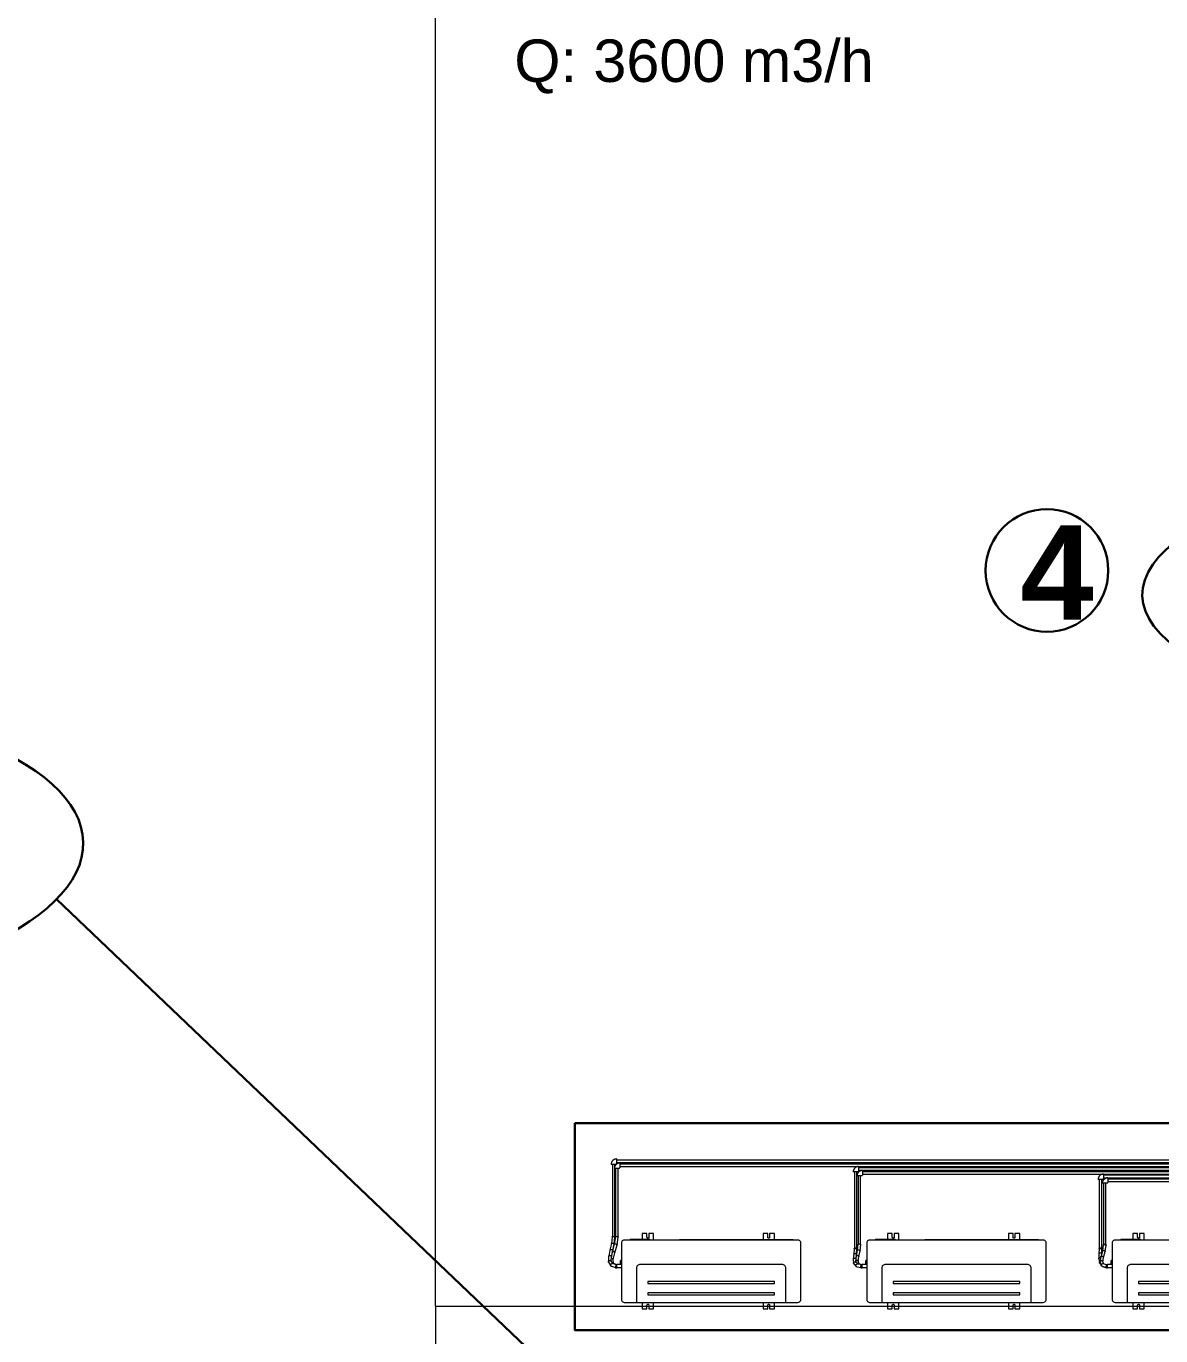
# Model space of a CAD drawing. Header units: millimetres. Extents: x 61345 to 69644, y 9491 to 29385.
# Drawn here: x 64251 to 64852, y 27156 to 27850 of the extents above; entities that cross this region are included whole.
import ezdxf

# ---------------------------------------------------------------- set-up
doc = ezdxf.new("R2010")
doc.units = ezdxf.units.MM
for name, color, linetype, lineweight in [('G-ANNO-TEXT', 231, 'Continuous', 9), ('M-EQPM', 7, 'Continuous', 18), ('P-PIPE', 30, 'Continuous', 18), ('P-PIPE-CNTR', 3, 'Continuous', 18), ('S-BEAM', 8, 'Continuous', 18)]:
    doc.layers.add(name, color=color, linetype=linetype, lineweight=lineweight)
doc.styles.add('Arial_1', font='arial.ttf', dxfattribs={"height": 1.838044})
doc.styles.add('Arial_I', font='ariali.ttf', dxfattribs={"height": 146.22545})

# ---------------------------------------------------------------- blocks, each defined once
blk = doc.blocks.new('Coude - Générique - Standard-V51-CVC TERASSE')
at = {"layer": 'P-PIPE'}
for p, q in [((-16296.7, 14045.1), (-16297.1, 14045.1)), ((-16272.1, 14045.1), (-16273.4, 14045.1)), ((-16268.5, 14016.5), (-16268.5, 14016.9))]:
    blk.add_line(p, q, dxfattribs=at)
for points in [[(-16297.1, 14045.1, 0), (-16297.1, 14043.9, 0), (-16297, 14042.8, 0), (-16296.9, 14041.7, 0), (-16296.7, 14040.5, 0), (-16296.5, 14039.4, 0), (-16296.3, 14038.3, 0), (-16296, 14037.2, 0), (-16295.6, 14036.1, 0), (-16295.3, 14035, 0), (-16294.8, 14033.9, 0), (-16294.4, 14032.9, 0), (-16293.9, 14031.9, 0), (-16293.3, 14030.9, 0), (-16292.7, 14029.9, 0), (-16292.1, 14028.9, 0), (-16291.4, 14028, 0), (-16290.7, 14027.1, 0), (-16290, 14026.2, 0), (-16289.2, 14025.4, 0), (-16288.4, 14024.6, 0), (-16287.6, 14023.8, 0), (-16286.7, 14023, 0), (-16285.8, 14022.3, 0), (-16284.9, 14021.6, 0), (-16283.9, 14021, 0), (-16283, 14020.4, 0), (-16282, 14019.8, 0), (-16280.9, 14019.3, 0), (-16279.9, 14018.9, 0), (-16278.8, 14018.4, 0), (-16277.8, 14018, 0), (-16276.7, 14017.7, 0), (-16275.6, 14017.4, 0), (-16274.5, 14017.1, 0), (-16273.3, 14016.9, 0), (-16272.2, 14016.7, 0), (-16271.1, 14016.6, 0), (-16269.9, 14016.5, 0), (-16268.8, 14016.5, 0), (-16268.5, 14016.5, 0)], [(-16297.1, 14045.1, 0), (-16296.7, 14045.1, 0), (-16295.4, 14045.1, 0), (-16293.4, 14045.1, 0), (-16290.7, 14045.1, 0), (-16287.7, 14045.1, 0), (-16284.4, 14045.1, 0), (-16281.1, 14045.1, 0), (-16278, 14045.1, 0), (-16275.4, 14045.1, 0), (-16273.4, 14045.1, 0), (-16272.1, 14045.1, 0)], [(-16268.5, 14041.9, 0), (-16268.6, 14041.9, 0), (-16268.7, 14041.9, 0), (-16268.9, 14041.9, 0), (-16269, 14041.9, 0), (-16269.1, 14042, 0), (-16269.2, 14042, 0), (-16269.4, 14042, 0), (-16269.5, 14042.1, 0), (-16269.6, 14042.1, 0), (-16269.7, 14042.1, 0), (-16269.8, 14042.2, 0), (-16269.9, 14042.3, 0), (-16270.1, 14042.3, 0), (-16270.2, 14042.4, 0), (-16270.3, 14042.4, 0), (-16270.4, 14042.5, 0), (-16270.5, 14042.6, 0), (-16270.6, 14042.7, 0), (-16270.7, 14042.8, 0), (-16270.8, 14042.9, 0), (-16270.9, 14043, 0), (-16270.9, 14043.1, 0), (-16271, 14043.2, 0), (-16271.1, 14043.3, 0), (-16271.2, 14043.4, 0), (-16271.2, 14043.5, 0), (-16271.3, 14043.6, 0), (-16271.3, 14043.7, 0), (-16271.4, 14043.8, 0), (-16271.5, 14043.9, 0), (-16271.5, 14044.1, 0), (-16271.5, 14044.2, 0), (-16271.6, 14044.3, 0), (-16271.6, 14044.4, 0), (-16271.6, 14044.5, 0), (-16271.6, 14044.7, 0), (-16271.7, 14044.8, 0), (-16271.7, 14044.9, 0), (-16271.7, 14045.1, 0), (-16271.7, 14045.1, 0)], [(-16268.5, 14041.5, 0), (-16268.5, 14040.2, 0), (-16268.5, 14038.2, 0), (-16268.5, 14035.5, 0), (-16268.5, 14032.5, 0), (-16268.5, 14029.2, 0), (-16268.5, 14025.9, 0), (-16268.5, 14022.8, 0), (-16268.5, 14020.2, 0), (-16268.5, 14018.2, 0), (-16268.5, 14016.9, 0), (-16268.5, 14016.5, 0)]]:
    blk.add_polyline3d(points, dxfattribs=at)
blk = doc.blocks.new('Coude - Générique - Standard-V67-CVC TERASSE')
at = {"layer": 'P-PIPE'}
for p, q in [((-28788.2, 18664.2), (-28788.2, 18664.6)), ((-28788.2, 18639.6), (-28788.2, 18640.9))]:
    blk.add_line(p, q, dxfattribs=at)
for points in [[(-28788.2, 18664.6, 0), (-28789.3, 18664.6, 0), (-28790.5, 18664.5, 0), (-28791.6, 18664.4, 0), (-28792.8, 18664.2, 0), (-28793.9, 18664, 0), (-28795, 18663.8, 0), (-28796.1, 18663.5, 0), (-28797.2, 18663.1, 0), (-28798.3, 18662.8, 0), (-28799.3, 18662.3, 0), (-28800.4, 18661.9, 0), (-28801.4, 18661.4, 0), (-28802.4, 18660.8, 0), (-28803.4, 18660.2, 0), (-28804.4, 18659.6, 0), (-28805.3, 18658.9, 0), (-28806.2, 18658.2, 0), (-28807.1, 18657.5, 0), (-28807.9, 18656.7, 0), (-28808.7, 18655.9, 0), (-28809.5, 18655.1, 0), (-28810.3, 18654.2, 0), (-28811, 18653.3, 0), (-28811.6, 18652.4, 0), (-28812.3, 18651.4, 0), (-28812.9, 18650.5, 0), (-28813.4, 18649.5, 0), (-28814, 18648.4, 0), (-28814.4, 18647.4, 0), (-28814.9, 18646.3, 0), (-28815.3, 18645.3, 0), (-28815.6, 18644.2, 0), (-28815.9, 18643.1, 0), (-28816.2, 18642, 0), (-28816.4, 18640.8, 0), (-28816.6, 18639.7, 0), (-28816.7, 18638.6, 0), (-28816.8, 18637.4, 0), (-28816.8, 18636.3, 0), (-28816.8, 18636, 0)], [(-28791.8, 18636, 0), (-28793.1, 18636, 0), (-28795.1, 18636, 0), (-28797.8, 18636, 0), (-28800.8, 18636, 0), (-28804.1, 18636, 0), (-28807.4, 18636, 0), (-28810.5, 18636, 0), (-28813.1, 18636, 0), (-28815.1, 18636, 0), (-28816.4, 18636, 0)], [(-28791.4, 18636, 0), (-28791.4, 18636.1, 0), (-28791.4, 18636.2, 0), (-28791.4, 18636.4, 0), (-28791.4, 18636.5, 0), (-28791.3, 18636.6, 0), (-28791.3, 18636.7, 0), (-28791.3, 18636.9, 0), (-28791.2, 18637, 0), (-28791.2, 18637.1, 0), (-28791.1, 18637.2, 0), (-28791.1, 18637.3, 0), (-28791, 18637.5, 0), (-28791, 18637.6, 0), (-28790.9, 18637.7, 0), (-28790.8, 18637.8, 0), (-28790.8, 18637.9, 0), (-28790.7, 18638, 0), (-28790.6, 18638.1, 0), (-28790.5, 18638.2, 0), (-28790.4, 18638.3, 0), (-28790.3, 18638.4, 0), (-28790.2, 18638.4, 0), (-28790.1, 18638.5, 0), (-28790, 18638.6, 0), (-28789.9, 18638.7, 0), (-28789.8, 18638.7, 0), (-28789.7, 18638.8, 0), (-28789.6, 18638.9, 0), (-28789.5, 18638.9, 0), (-28789.4, 18639, 0), (-28789.2, 18639, 0), (-28789.1, 18639, 0), (-28789, 18639.1, 0), (-28788.9, 18639.1, 0), (-28788.7, 18639.1, 0), (-28788.6, 18639.1, 0), (-28788.5, 18639.2, 0), (-28788.4, 18639.2, 0), (-28788.2, 18639.2, 0), (-28788.2, 18639.2, 0)], [(-28788.2, 18664.6, 0), (-28788.2, 18664.2, 0), (-28788.2, 18662.9, 0), (-28788.2, 18660.9, 0), (-28788.2, 18658.2, 0), (-28788.2, 18655.2, 0), (-28788.2, 18651.9, 0), (-28788.2, 18648.6, 0), (-28788.2, 18645.5, 0), (-28788.2, 18642.9, 0), (-28788.2, 18640.9, 0), (-28788.2, 18639.6, 0)]]:
    blk.add_polyline3d(points, dxfattribs=at)
blk = doc.blocks.new('Coude - Générique - Standard-V49-CVC TERASSE')
at = {"layer": 'P-PIPE'}
for p, q in [((-16292.1, 14018), (-16293.4, 14018)), ((-16288.5, 13989.4), (-16288.5, 13989.8))]:
    blk.add_line(p, q, dxfattribs=at)
for points in [[(-16317.1, 14018, 0), (-16317.1, 14016.8, 0), (-16317, 14015.7, 0), (-16316.9, 14014.6, 0), (-16316.7, 14013.4, 0), (-16316.5, 14012.3, 0), (-16316.3, 14011.2, 0), (-16316, 14010.1, 0), (-16315.6, 14009, 0), (-16315.3, 14007.9, 0), (-16314.8, 14006.8, 0), (-16314.4, 14005.8, 0), (-16313.9, 14004.8, 0), (-16313.3, 14003.8, 0), (-16312.7, 14002.8, 0), (-16312.1, 14001.8, 0), (-16311.4, 14000.9, 0), (-16310.7, 14000, 0), (-16310, 13999.1, 0), (-16309.2, 13998.3, 0), (-16308.4, 13997.5, 0), (-16307.6, 13996.7, 0), (-16306.7, 13995.9, 0), (-16305.8, 13995.2, 0), (-16304.9, 13994.5, 0), (-16303.9, 13993.9, 0), (-16303, 13993.3, 0), (-16302, 13992.7, 0), (-16300.9, 13992.2, 0), (-16299.9, 13991.8, 0), (-16298.8, 13991.3, 0), (-16297.8, 13990.9, 0), (-16296.7, 13990.6, 0), (-16295.6, 13990.3, 0), (-16294.5, 13990, 0), (-16293.3, 13989.8, 0), (-16292.2, 13989.6, 0), (-16291.1, 13989.5, 0), (-16289.9, 13989.4, 0), (-16288.8, 13989.4, 0), (-16288.5, 13989.4, 0)], [(-16317.1, 14018, 0), (-16316.7, 14018, 0), (-16315.4, 14018, 0), (-16313.4, 14018, 0), (-16310.7, 14018, 0), (-16307.7, 14018, 0), (-16304.4, 14018, 0), (-16301.1, 14018, 0), (-16298, 14018, 0), (-16295.4, 14018, 0), (-16293.4, 14018, 0), (-16292.1, 14018, 0)], [(-16288.5, 14014.8, 0), (-16288.6, 14014.8, 0), (-16288.7, 14014.8, 0), (-16288.9, 14014.8, 0), (-16289, 14014.8, 0), (-16289.1, 14014.9, 0), (-16289.2, 14014.9, 0), (-16289.4, 14014.9, 0), (-16289.5, 14014.9, 0), (-16289.6, 14015, 0), (-16289.7, 14015, 0), (-16289.8, 14015.1, 0), (-16289.9, 14015.1, 0), (-16290.1, 14015.2, 0), (-16290.2, 14015.3, 0), (-16290.3, 14015.3, 0), (-16290.4, 14015.4, 0), (-16290.5, 14015.5, 0), (-16290.6, 14015.6, 0), (-16290.7, 14015.7, 0), (-16290.8, 14015.8, 0), (-16290.9, 14015.9, 0), (-16290.9, 14015.9, 0), (-16291, 14016, 0), (-16291.1, 14016.2, 0), (-16291.2, 14016.3, 0), (-16291.2, 14016.4, 0), (-16291.3, 14016.5, 0), (-16291.3, 14016.6, 0), (-16291.4, 14016.7, 0), (-16291.5, 14016.8, 0), (-16291.5, 14016.9, 0), (-16291.5, 14017.1, 0), (-16291.6, 14017.2, 0), (-16291.6, 14017.3, 0), (-16291.6, 14017.4, 0), (-16291.6, 14017.6, 0), (-16291.7, 14017.7, 0), (-16291.7, 14017.8, 0), (-16291.7, 14018, 0), (-16291.7, 14018, 0)], [(-16288.5, 14014.4, 0), (-16288.5, 14013.1, 0), (-16288.5, 14011.1, 0), (-16288.5, 14008.4, 0), (-16288.5, 14005.4, 0), (-16288.5, 14002.1, 0), (-16288.5, 13998.8, 0), (-16288.5, 13995.7, 0), (-16288.5, 13993.1, 0), (-16288.5, 13991.1, 0), (-16288.5, 13989.8, 0), (-16288.5, 13989.4, 0)]]:
    blk.add_polyline3d(points, dxfattribs=at)
blk = doc.blocks.new('Coude - Générique - Standard-V68-CVC TERASSE')
at = {"layer": 'P-PIPE'}
for p, q in [((-26231.5, 18557.2), (-26231.1, 18557.2)), ((-26206.5, 18557.2), (-26207.3, 18557.2)), ((-26202.9, 18585.4), (-26202.9, 18585.8)), ((-26202.9, 18560.9), (-26202.9, 18562.1))]:
    blk.add_line(p, q, dxfattribs=at)
for points in [[(-26202.9, 18585.8, 0), (-26204, 18585.8, 0), (-26205.2, 18585.8, 0), (-26206.3, 18585.6, 0), (-26207.4, 18585.5, 0), (-26208.6, 18585.3, 0), (-26209.7, 18585, 0), (-26210.8, 18584.7, 0), (-26211.9, 18584.4, 0), (-26213, 18584, 0), (-26214, 18583.6, 0), (-26215.1, 18583.1, 0), (-26216.1, 18582.6, 0), (-26217.1, 18582.1, 0), (-26218.1, 18581.5, 0), (-26219, 18580.8, 0), (-26220, 18580.2, 0), (-26220.9, 18579.5, 0), (-26221.8, 18578.7, 0), (-26222.6, 18578, 0), (-26223.4, 18577.2, 0), (-26224.2, 18576.3, 0), (-26224.9, 18575.5, 0), (-26225.7, 18574.6, 0), (-26226.3, 18573.6, 0), (-26227, 18572.7, 0), (-26227.6, 18571.7, 0), (-26228.1, 18570.7, 0), (-26228.6, 18569.7, 0), (-26229.1, 18568.7, 0), (-26229.6, 18567.6, 0), (-26230, 18566.5, 0), (-26230.3, 18565.4, 0), (-26230.6, 18564.3, 0), (-26230.9, 18563.2, 0), (-26231.1, 18562.1, 0), (-26231.3, 18561, 0), (-26231.4, 18559.8, 0), (-26231.5, 18558.7, 0), (-26231.5, 18557.5, 0), (-26231.5, 18557.2, 0)], [(-26207.8, 18557.2, 0), (-26209.8, 18557.2, 0), (-26212.4, 18557.2, 0), (-26215.5, 18557.2, 0), (-26218.8, 18557.2, 0), (-26222.1, 18557.2, 0), (-26225.2, 18557.2, 0), (-26227.8, 18557.2, 0), (-26229.8, 18557.2, 0), (-26231.1, 18557.2, 0), (-26231.5, 18557.2, 0)], [(-26206.1, 18557.2, 0), (-26206.1, 18557.4, 0), (-26206.1, 18557.5, 0), (-26206.1, 18557.6, 0), (-26206, 18557.7, 0), (-26206, 18557.9, 0), (-26206, 18558, 0), (-26206, 18558.1, 0), (-26205.9, 18558.2, 0), (-26205.9, 18558.4, 0), (-26205.8, 18558.5, 0), (-26205.8, 18558.6, 0), (-26205.7, 18558.7, 0), (-26205.7, 18558.8, 0), (-26205.6, 18558.9, 0), (-26205.5, 18559, 0), (-26205.5, 18559.1, 0), (-26205.4, 18559.2, 0), (-26205.3, 18559.3, 0), (-26205.2, 18559.4, 0), (-26205.1, 18559.5, 0), (-26205, 18559.6, 0), (-26204.9, 18559.7, 0), (-26204.8, 18559.8, 0), (-26204.7, 18559.8, 0), (-26204.6, 18559.9, 0), (-26204.5, 18560, 0), (-26204.4, 18560, 0), (-26204.3, 18560.1, 0), (-26204.2, 18560.2, 0), (-26204, 18560.2, 0), (-26203.9, 18560.3, 0), (-26203.8, 18560.3, 0), (-26203.7, 18560.3, 0), (-26203.6, 18560.4, 0), (-26203.4, 18560.4, 0), (-26203.3, 18560.4, 0), (-26203.2, 18560.4, 0), (-26203.1, 18560.4, 0), (-26202.9, 18560.4, 0), (-26202.9, 18560.4, 0)], [(-26202.9, 18585.8, 0), (-26202.9, 18585.4, 0), (-26202.9, 18584.1, 0), (-26202.9, 18582.1, 0), (-26202.9, 18579.5, 0), (-26202.9, 18576.4, 0), (-26202.9, 18573.1, 0), (-26202.9, 18569.8, 0), (-26202.9, 18566.8, 0), (-26202.9, 18564.1, 0), (-26202.9, 18562.1, 0), (-26202.9, 18560.9, 0)]]:
    blk.add_polyline3d(points, dxfattribs=at)
blk = doc.blocks.new('HVAC_Air Conditioning_LG_VRF_Air_Source_HP_380_MV_S_12kW - Splite-Ext-V79-CVC TERASSE')
at = {"layer": 'M-EQPM'}
for p, q in [((-18935.1, 18256.1), (-19855.1, 18256.1)), ((-19834.2, 18258.1), (-19619.2, 18258.1)), ((-19834.2, 18258.1), (-19834.2, 18256.1)), ((-19825, 18260.8), (-19720, 18260.8)), ((-19825, 18260.8), (-19825, 18258.1)), ((-19735.1, 18291.1), (-19760.1, 18291.1)), ((-19760.1, 18291.1), (-19760.1, 18260.8)), ((-19735.1, 18271.1), (-19735.1, 18291.1)), ((-19700.1, 18291.1), (-19725.1, 18291.1)), ((-19725.1, 18291.1), (-19725.1, 18271.1)), ((-19720, 18258.1), (-19720, 18260.8)), ((-19700.1, 18258.1), (-19700.1, 18291.1)), ((-19619.2, 18256.1), (-19619.2, 18258.1)), ((-19562.8, 18260.1), (-18960.1, 18260.1)), ((-19562.8, 18260.1), (-19562.8, 18256.1)), ((-19095.1, 18291.1), (-19120.1, 18291.1)), ((-19120.1, 18291.1), (-19120.1, 18260.1)), ((-19095.1, 18271.1), (-19095.1, 18291.1)), ((-19060.1, 18291.1), (-19085.1, 18291.1)), ((-19085.1, 18291.1), (-19085.1, 18271.1)), ((-19060.1, 18260.1), (-19060.1, 18291.1)), ((-18960.1, 18256.1), (-18960.1, 18260.1)), ((-19870.1, 18241.1), (-19870.1, 17941.1)), ((-18920.1, 17941.1), (-18920.1, 18241.1)), ((-19870.1, 18126.2), (-19895.1, 18126.2)), ((-19872.1, 18148.1), (-19876.1, 18148.1)), ((-19876.1, 18148.1), (-19876.1, 18147.8)), ((-19876.1, 18147.8), (-19876.1, 18148.1)), ((-19872.1, 18148), (-19876.1, 18148)), ((-19876.1, 18148), (-19876.1, 18147.7)), ((-19876.1, 18132.1), (-19876.1, 18131.9)), ((-19876.1, 18132), (-19872.1, 18132)), ((-19876.1, 18131.9), (-19872.1, 18131.9)), ((-19872.1, 18148.1), (-19872.1, 18147.8)), ((-19872.1, 18147.8), (-19872.1, 18148.1)), ((-19872.1, 18147.7), (-19872.1, 18148)), ((-19872.1, 18131.9), (-19872.1, 18132.1)), ((-19015.1, 18126.1), (-19775.1, 18126.1)), ((-19895.1, 18110.3), (-19870.1, 18110.3)), ((-19790.1, 18111.1), (-19790.1, 17926.1)), ((-19000.1, 17926.1), (-19000.1, 18111.1)), ((-19060.1, 18036.1), (-19730.1, 18036.1)), ((-19730.1, 18036.1), (-19730.1, 18026.1)), ((-19730.1, 18026.1), (-19060.1, 18026.1)), ((-19060.1, 17976.1), (-19730.1, 17976.1)), ((-19730.1, 17976.1), (-19730.1, 17966.1)), ((-19060.1, 18026.1), (-19060.1, 18036.1)), ((-19060.1, 17966.1), (-19060.1, 17976.1)), ((-19855.1, 17926.1), (-19790.1, 17926.1)), ((-19790.1, 17926.1), (-19000.1, 17926.1)), ((-19760.1, 17926.1), (-19760.1, 17891.1)), ((-19735.1, 17891.1), (-19735.1, 17911.1)), ((-19730.1, 17966.1), (-19060.1, 17966.1)), ((-19725.1, 17911.1), (-19725.1, 17891.1)), ((-19700.1, 17891.1), (-19700.1, 17926.1)), ((-19120.1, 17926.1), (-19120.1, 17891.1)), ((-19095.1, 17891.1), (-19095.1, 17911.1)), ((-19085.1, 17911.1), (-19085.1, 17891.1)), ((-19060.1, 17891.1), (-19060.1, 17926.1)), ((-19000.1, 17926.1), (-18935.1, 17926.1)), ((-19760.1, 17891.1), (-19735.1, 17891.1)), ((-19725.1, 17891.1), (-19700.1, 17891.1)), ((-19120.1, 17891.1), (-19095.1, 17891.1)), ((-19085.1, 17891.1), (-19060.1, 17891.1))]:
    blk.add_line(p, q, dxfattribs=at)
for points in [[(-19855.1, 18256.1, 0), (-19858.9, 18255.5, 0), (-19862.6, 18254, 0), (-19865.7, 18251.7, 0), (-19868.1, 18248.6, 0), (-19869.6, 18244.9, 0), (-19870.1, 18241.1, 0)], [(-19725.1, 18271.1, 0), (-19725.2, 18269.8, 0), (-19725.7, 18268.6, 0), (-19726.5, 18267.5, 0), (-19727.6, 18266.7, 0), (-19728.8, 18266.2, 0), (-19730.1, 18266.1, 0), (-19731.4, 18266.2, 0), (-19732.6, 18266.7, 0), (-19733.6, 18267.5, 0), (-19734.4, 18268.6, 0), (-19734.9, 18269.8, 0), (-19735.1, 18271.1, 0)], [(-19085.1, 18271.1, 0), (-19085.2, 18269.8, 0), (-19085.7, 18268.6, 0), (-19086.5, 18267.5, 0), (-19087.6, 18266.7, 0), (-19088.8, 18266.2, 0), (-19090.1, 18266.1, 0), (-19091.4, 18266.2, 0), (-19092.6, 18266.7, 0), (-19093.6, 18267.5, 0), (-19094.4, 18268.6, 0), (-19094.9, 18269.8, 0), (-19095.1, 18271.1, 0)], [(-18920.1, 18241.1, 0), (-18920.6, 18244.9, 0), (-18922.1, 18248.6, 0), (-18924.5, 18251.7, 0), (-18927.6, 18254, 0), (-18931.2, 18255.5, 0), (-18935.1, 18256.1, 0)], [(-19895.1, 18110.3, 0), (-19895.1, 18110.6, 0), (-19895.1, 18111.4, 0), (-19895.1, 18112.7, 0), (-19895.1, 18114.3, 0), (-19895.1, 18116.2, 0), (-19895.1, 18118.3, 0), (-19895.1, 18120.3, 0), (-19895.1, 18122.3, 0), (-19895.1, 18123.9, 0), (-19895.1, 18125.2, 0), (-19895.1, 18126, 0), (-19895.1, 18126.2, 0)], [(-19876.1, 18131.9, 0), (-19876.1, 18132.1, 0), (-19876.1, 18132.9, 0), (-19876.1, 18134.2, 0), (-19876.1, 18135.9, 0), (-19876.1, 18137.8, 0), (-19876.1, 18139.9, 0), (-19876.1, 18142, 0), (-19876.1, 18144, 0), (-19876.1, 18145.6, 0), (-19876.1, 18146.9, 0), (-19876.1, 18147.7, 0), (-19876.1, 18148, 0)], [(-19872.1, 18148, 0), (-19872.1, 18147.7, 0), (-19872.1, 18146.9, 0), (-19872.1, 18145.6, 0), (-19872.1, 18144, 0), (-19872.1, 18142, 0), (-19872.1, 18139.9, 0), (-19872.1, 18137.8, 0), (-19872.1, 18135.9, 0), (-19872.1, 18134.2, 0), (-19872.1, 18132.9, 0), (-19872.1, 18132.1, 0), (-19872.1, 18131.9, 0)], [(-19775.1, 18126.1, 0), (-19778.9, 18125.5, 0), (-19782.6, 18124, 0), (-19785.7, 18121.7, 0), (-19788.1, 18118.6, 0), (-19789.6, 18114.9, 0), (-19790.1, 18111.1, 0)], [(-19000.1, 18111.1, 0), (-19000.6, 18114.9, 0), (-19002.1, 18118.6, 0), (-19004.5, 18121.7, 0), (-19007.6, 18124, 0), (-19011.2, 18125.5, 0), (-19015.1, 18126.1, 0)], [(-19870.1, 17941.1, 0), (-19869.6, 17937.2, 0), (-19868.1, 17933.6, 0), (-19865.7, 17930.5, 0), (-19862.6, 17928.1, 0), (-19858.9, 17926.6, 0), (-19855.1, 17926.1, 0)], [(-19735.1, 17911.1, 0), (-19734.9, 17912.4, 0), (-19734.4, 17913.6, 0), (-19733.6, 17914.6, 0), (-19732.6, 17915.4, 0), (-19731.4, 17915.9, 0), (-19730.1, 17916.1, 0), (-19728.8, 17915.9, 0), (-19727.6, 17915.4, 0), (-19726.5, 17914.6, 0), (-19725.7, 17913.6, 0), (-19725.2, 17912.4, 0), (-19725.1, 17911.1, 0)], [(-19095.1, 17911.1, 0), (-19094.9, 17912.4, 0), (-19094.4, 17913.6, 0), (-19093.6, 17914.6, 0), (-19092.6, 17915.4, 0), (-19091.4, 17915.9, 0), (-19090.1, 17916.1, 0), (-19088.8, 17915.9, 0), (-19087.6, 17915.4, 0), (-19086.5, 17914.6, 0), (-19085.7, 17913.6, 0), (-19085.2, 17912.4, 0), (-19085.1, 17911.1, 0)], [(-18935.1, 17926.1, 0), (-18931.2, 17926.6, 0), (-18927.6, 17928.1, 0), (-18924.5, 17930.5, 0), (-18922.1, 17933.6, 0), (-18920.6, 17937.2, 0), (-18920.1, 17941.1, 0)]]:
    blk.add_polyline3d(points, dxfattribs=at)
blk = doc.blocks.new('terrace')
at = {"layer": 'S-BEAM'}
for q in [(-29765.2, 26572), (-18015.2, 17905.8), (-29765.2, 17605.8)]:
    blk.add_line((-29765.2, 17905.8), q, dxfattribs=at)

msp = doc.modelspace()

# ---------------------------------------------------------------- linework, layer by layer
at = {"color": 94, "lineweight": 30}
msp.add_lwpolyline([(64549.86, 27117.45), (64266.73, 27387.49)], dxfattribs=at)
at = {"color": 5, "lineweight": 30}
msp.add_lwpolyline([(64541.37, 27268.88), (65708.74, 27268.88), (65708.74, 27159.18), (64541.37, 27159.18)], close=True, dxfattribs=at)
at = {"color": 18, "lineweight": 30, "true_color": 0x000000}
msp.add_circle((64791.54, 27561.76), 32.5, dxfattribs=at)
for centre, major_axis, ratio in [((65129.47, 27554.48), (287.41, 6.11), 0.282114), ((64079.76, 27413.55), (201.12, 4.28), 0.396654)]:
    msp.add_ellipse(centre, major_axis=major_axis, ratio=ratio, dxfattribs=at)
at = {"layer": 'P-PIPE'}
for p, q in [((64561.24, 27247.03), (64561.24, 27208.62)), ((64562.51, 27208.62), (64562.51, 27247.03)), ((65833.28, 27249.26), (64563.46, 27249.26)), ((64563.46, 27247.99), (65833.28, 27247.99)), ((65831.28, 27247.13), (64565.21, 27247.13)), ((64565.21, 27245.86), (65831.28, 27245.86)), ((65829.03, 27245.26), (64691.71, 27245.26)), ((64562.99, 27244.91), (64562.99, 27208.62)), ((64564.26, 27208.62), (64564.26, 27244.91)), ((64689.49, 27243.03), (64689.49, 27202.62)), ((64690.76, 27202.62), (64690.76, 27243.03)), ((64691.49, 27240.91), (64691.49, 27204.62)), ((64691.71, 27243.99), (65829.03, 27243.99)), ((64692.76, 27204.62), (64692.76, 27240.91)), ((65827.16, 27243.13), (64693.71, 27243.13)), ((64693.71, 27241.86), (65827.16, 27241.86)), ((64819.26, 27239.03), (64819.26, 27202.62)), ((64820.53, 27202.62), (64820.53, 27239.03)), ((65825.41, 27241.26), (64821.49, 27241.26)), ((64821.49, 27239.99), (65825.41, 27239.99)), ((65823.28, 27239.26), (64823.74, 27239.26)), ((64821.52, 27237.03), (64821.52, 27204.62)), ((64822.79, 27204.62), (64822.79, 27237.03)), ((64823.74, 27237.99), (65823.28, 27237.99))]:
    msp.add_line(p, q, dxfattribs=at)
at = {"layer": 'P-PIPE', "color": 30}
for p, q in [((64560.76, 27205.11), (64559.99, 27201.58)), ((64561.13, 27208.7), (64560.76, 27205.09)), ((64562.28, 27204.77), (64561.11, 27200.74)), ((64561.45, 27201.26), (64562.24, 27204.86)), ((64562.24, 27204.87), (64562.62, 27208.55)), ((64562.88, 27208.74), (64562.28, 27204.75)), ((64562.53, 27200.24), (64563.75, 27204.43)), ((64563.75, 27204.44), (64564.36, 27208.51)), ((64691.37, 27204.71), (64691.03, 27201.51)), ((64692.51, 27201.3), (64692.87, 27204.54)), ((64821.4, 27204.38), (64820.96, 27201.15)), ((64821.4, 27204.62), (64821.4, 27204.38)), ((64822.44, 27200.89), (64822.9, 27204.28)), ((64822.9, 27204.28), (64822.9, 27204.62)), ((64559.29, 27198.24), (64559.2, 27195.51)), ((64559.99, 27201.58), (64559.3, 27198.32)), ((64560.7, 27195.61), (64560.79, 27198.14)), ((64560.78, 27198.06), (64561.46, 27201.26)), ((64560.78, 27198.09), (64560.78, 27198.06)), ((64560.79, 27197.24), (64560.99, 27197.23)), ((64561.08, 27200.63), (64561.02, 27200.39)), ((64561.64, 27196.62), (64562.53, 27200.25)), ((64561.9, 27194.41), (64561.64, 27196.74)), ((64689.16, 27199.41), (64688.87, 27196.76)), ((64688.87, 27196.65), (64689.04, 27194.65)), ((64689.37, 27202.33), (64689.16, 27199.4)), ((64689.37, 27202.62), (64689.37, 27202.33)), ((64690.38, 27198.39), (64690.08, 27195.84)), ((64690.36, 27196.63), (64690.65, 27199.26)), ((64690.52, 27194.86), (64690.36, 27196.74)), ((64691.03, 27201.53), (64690.39, 27198.42)), ((64690.69, 27199.74), (64690.87, 27202.28)), ((64690.87, 27202.28), (64690.87, 27202.62)), ((64691.56, 27195.59), (64691.87, 27198.18)), ((64691.86, 27198.15), (64692.51, 27201.28)), ((64819.06, 27199.76), (64819.03, 27197.12)), ((64819.06, 27196.97), (64819.03, 27197.12)), ((64819.04, 27197.03), (64819.44, 27194.82)), ((64819.15, 27202.37), (64819.06, 27199.76)), ((64819.06, 27199.76), (64819.06, 27199.76)), ((64819.15, 27202.62), (64819.15, 27202.37)), ((64820.11, 27198.02), (64819.62, 27195.47)), ((64820.97, 27201.18), (64820.12, 27198.05)), ((64820.56, 27199.72), (64820.65, 27202.34)), ((64820.56, 27199.73), (64820.56, 27199.72)), ((64820.65, 27202.34), (64820.65, 27202.62)), ((64820.65, 27202.34), (64820.65, 27202.34)), ((64821.11, 27195.28), (64821.58, 27197.72)), ((64821.57, 27197.68), (64822.43, 27200.85)), ((64822.44, 27200.89), (64822.43, 27200.85)), ((64559.27, 27195.25), (64560.4, 27193.27)), ((64560.61, 27193.11), (64563.2, 27192.39)), ((64561.54, 27194.31), (64560.64, 27195.87)), ((64563.41, 27193.89), (64561.33, 27194.47)), ((64563.12, 27193.97), (64561.74, 27194.64)), ((64562.59, 27192.56), (64563.1, 27192.31)), ((64563.09, 27192.32), (64563.06, 27192.37)), ((64563.11, 27192.31), (64563.59, 27192.31)), ((64563.21, 27192.39), (64563.59, 27192.39)), ((64563.29, 27192.47), (64563.24, 27192.4)), ((64563.46, 27193.81), (64563.35, 27193.86)), ((64563.59, 27193.89), (64563.4, 27193.89)), ((64563.42, 27193.81), (64563.46, 27193.8)), ((64563.59, 27193.81), (64563.44, 27193.81)), ((64689.21, 27194.26), (64690.44, 27192.97)), ((64691.41, 27194.13), (64690.35, 27195.24)), ((64690.71, 27192.83), (64693.14, 27192.39)), ((64690.94, 27194.27), (64691.11, 27194.28)), ((64693.29, 27193.89), (64691.14, 27194.27)), ((64691.31, 27194.33), (64691.49, 27194.4)), ((64692.08, 27194.16), (64691.54, 27195.8)), ((64693.11, 27193.92), (64691.85, 27194.4)), ((64692.7, 27192.47), (64693.12, 27192.31)), ((64693.13, 27192.31), (64693.59, 27192.31)), ((64693.15, 27192.39), (64693.59, 27192.39)), ((64693.59, 27193.89), (64693.28, 27193.89)), ((64693.59, 27193.81), (64693.49, 27193.81)), ((64693.59, 27192.31), (64693.59, 27192.33)), ((64819.55, 27194.59), (64820.23, 27193.74)), ((64819.66, 27195.14), (64820.38, 27193.34)), ((64820.71, 27193.04), (64823.1, 27192.39)), ((64821.01, 27192.89), (64823.16, 27192.31)), ((64821.68, 27194.13), (64821.08, 27195.61)), ((64821.1, 27194.44), (64821.28, 27194.44)), ((64823.32, 27193.89), (64821.34, 27194.42)), ((64821.7, 27194.31), (64821.51, 27194.55)), ((64823.12, 27192.39), (64823.59, 27192.39)), ((64823.18, 27192.31), (64823.59, 27192.31)), ((64823.23, 27193.86), (64823.29, 27193.89)), ((64823.59, 27193.89), (64823.3, 27193.89)), ((64823.3, 27193.89), (64823.35, 27193.87)), ((64823.59, 27193.81), (64823.46, 27193.81)), ((64823.59, 27192.31), (64823.59, 27192.33))]:
    msp.add_line(p, q, dxfattribs=at)
for points in [[(64560.76, 27205.09, 0), (64560.79, 27205.18, 0), (64560.88, 27205.25, 0), (64561, 27205.3, 0), (64561.16, 27205.34, 0), (64561.34, 27205.34, 0), (64561.54, 27205.33, 0)], [(64561.13, 27208.7, 0), (64561.16, 27208.75, 0), (64561.24, 27208.8, 0), (64561.36, 27208.83, 0), (64561.52, 27208.85, 0), (64561.7, 27208.85, 0), (64561.89, 27208.84, 0)], [(64561.54, 27205.33, 0), (64561.73, 27205.29, 0), (64561.9, 27205.23, 0), (64562.05, 27205.15, 0), (64562.16, 27205.06, 0), (64562.23, 27204.97, 0), (64562.24, 27204.87, 0)], [(64561.89, 27208.84, 0), (64562.09, 27208.81, 0), (64562.26, 27208.77, 0), (64562.42, 27208.72, 0), (64562.53, 27208.67, 0), (64562.6, 27208.61, 0), (64562.62, 27208.55, 0)], [(64562.28, 27204.75, 0), (64562.32, 27204.82, 0), (64562.4, 27204.88, 0), (64562.53, 27204.91, 0), (64562.69, 27204.93, 0), (64562.87, 27204.92, 0), (64563.06, 27204.89, 0)], [(64562.88, 27208.74, 0), (64562.91, 27208.78, 0), (64562.99, 27208.82, 0), (64563.12, 27208.84, 0), (64563.27, 27208.85, 0), (64563.46, 27208.84, 0), (64563.65, 27208.82, 0)], [(64563.06, 27204.89, 0), (64563.25, 27204.84, 0), (64563.42, 27204.78, 0), (64563.57, 27204.7, 0), (64563.67, 27204.61, 0), (64563.74, 27204.53, 0), (64563.75, 27204.44, 0)], [(64563.65, 27208.82, 0), (64563.84, 27208.78, 0), (64564.02, 27208.74, 0), (64564.17, 27208.68, 0), (64564.28, 27208.62, 0), (64564.34, 27208.57, 0), (64564.36, 27208.51, 0)], [(64691.37, 27204.71, 0), (64691.41, 27204.76, 0), (64691.49, 27204.81, 0), (64691.61, 27204.85, 0), (64691.77, 27204.87, 0), (64691.95, 27204.88, 0), (64692.15, 27204.86, 0)], [(64692.15, 27204.86, 0), (64692.34, 27204.84, 0), (64692.52, 27204.79, 0), (64692.67, 27204.74, 0), (64692.78, 27204.67, 0), (64692.85, 27204.61, 0), (64692.87, 27204.54, 0)], [(64821.5, 27204.62, 0), (64821.43, 27204.62, 0), (64821.4, 27204.62, 0)], [(64821.4, 27204.62, 0), (64821.43, 27204.62, 0), (64821.5, 27204.62, 0), (64821.62, 27204.62, 0), (64821.78, 27204.62, 0), (64821.96, 27204.62, 0), (64822.15, 27204.62, 0)], [(64821.4, 27204.38, 0), (64821.43, 27204.42, 0), (64821.5, 27204.46, 0), (64821.62, 27204.48, 0), (64821.78, 27204.5, 0), (64821.96, 27204.5, 0), (64822.15, 27204.5, 0)], [(64822.15, 27204.62, 0), (64822.35, 27204.62, 0), (64822.53, 27204.62, 0), (64822.68, 27204.62, 0), (64822.8, 27204.62, 0), (64822.88, 27204.62, 0), (64822.9, 27204.62, 0)], [(64822.15, 27204.5, 0), (64822.35, 27204.48, 0), (64822.53, 27204.45, 0), (64822.68, 27204.41, 0), (64822.8, 27204.37, 0), (64822.88, 27204.33, 0), (64822.9, 27204.28, 0)], [(64822.9, 27204.62, 0), (64822.88, 27204.62, 0), (64822.8, 27204.62, 0)], [(64559.29, 27198.29, 0), (64559.34, 27198.44, 0), (64559.44, 27198.57, 0), (64559.57, 27198.67, 0), (64559.74, 27198.74, 0), (64559.93, 27198.77, 0), (64560.12, 27198.76, 0)], [(64559.98, 27201.55, 0), (64560.03, 27201.68, 0), (64560.12, 27201.78, 0), (64560.25, 27201.87, 0), (64560.41, 27201.92, 0), (64560.6, 27201.94, 0), (64560.79, 27201.92, 0)], [(64560.12, 27198.76, 0), (64560.31, 27198.72, 0), (64560.48, 27198.64, 0), (64560.62, 27198.52, 0), (64560.73, 27198.39, 0), (64560.78, 27198.24, 0), (64560.78, 27198.09, 0)], [(64560.79, 27201.92, 0), (64560.98, 27201.87, 0), (64561.15, 27201.79, 0), (64561.29, 27201.68, 0), (64561.4, 27201.55, 0), (64561.45, 27201.42, 0), (64561.46, 27201.29, 0)], [(64560.99, 27197.23, 0), (64561.18, 27197.19, 0), (64561.35, 27197.12, 0), (64561.49, 27197.02, 0), (64561.59, 27196.9, 0), (64561.64, 27196.77, 0)], [(64561.35, 27200.86, 0), (64561.51, 27200.89, 0), (64561.69, 27200.89, 0), (64561.89, 27200.86, 0)], [(64561.89, 27200.86, 0), (64562.07, 27200.8, 0), (64562.24, 27200.72, 0), (64562.38, 27200.61, 0), (64562.48, 27200.5, 0), (64562.53, 27200.38, 0), (64562.53, 27200.26, 0)], [(64688.87, 27196.73, 0), (64688.9, 27196.9, 0), (64688.99, 27197.06, 0), (64689.11, 27197.19, 0), (64689.27, 27197.28, 0), (64689.46, 27197.34, 0), (64689.66, 27197.35, 0)], [(64689.16, 27199.39, 0), (64689.19, 27199.52, 0), (64689.27, 27199.63, 0), (64689.39, 27199.73, 0), (64689.55, 27199.8, 0), (64689.73, 27199.84, 0), (64689.93, 27199.84, 0)], [(64689.47, 27202.62, 0), (64689.4, 27202.62, 0), (64689.37, 27202.62, 0)], [(64689.37, 27202.62, 0), (64689.4, 27202.62, 0), (64689.47, 27202.62, 0), (64689.59, 27202.62, 0), (64689.75, 27202.62, 0), (64689.93, 27202.62, 0), (64690.12, 27202.62, 0)], [(64689.37, 27202.33, 0), (64689.4, 27202.38, 0), (64689.47, 27202.42, 0), (64689.59, 27202.45, 0), (64689.75, 27202.48, 0), (64689.93, 27202.49, 0), (64690.12, 27202.49, 0)], [(64689.66, 27197.35, 0), (64689.85, 27197.32, 0), (64690.02, 27197.24, 0), (64690.17, 27197.13, 0), (64690.28, 27196.99, 0)], [(64689.93, 27199.84, 0), (64690.12, 27199.81, 0), (64690.3, 27199.75, 0), (64690.45, 27199.66, 0), (64690.57, 27199.54, 0), (64690.62, 27199.45, 0)], [(64690.12, 27202.62, 0), (64690.31, 27202.62, 0), (64690.5, 27202.62, 0), (64690.65, 27202.62, 0), (64690.77, 27202.62, 0), (64690.84, 27202.62, 0), (64690.87, 27202.62, 0)], [(64690.12, 27202.49, 0), (64690.31, 27202.48, 0), (64690.5, 27202.45, 0), (64690.65, 27202.42, 0), (64690.77, 27202.38, 0), (64690.84, 27202.33, 0), (64690.87, 27202.28, 0)], [(64690.38, 27198.4, 0), (64690.43, 27198.53, 0), (64690.52, 27198.64, 0), (64690.65, 27198.74, 0), (64690.82, 27198.8, 0), (64691, 27198.82, 0), (64691.2, 27198.81, 0)], [(64690.87, 27202.62, 0), (64690.84, 27202.62, 0), (64690.77, 27202.62, 0)], [(64691.03, 27201.51, 0), (64691.06, 27201.61, 0), (64691.15, 27201.69, 0), (64691.27, 27201.74, 0), (64691.43, 27201.78, 0), (64691.62, 27201.79, 0), (64691.81, 27201.78, 0)], [(64691.2, 27198.81, 0), (64691.39, 27198.76, 0), (64691.56, 27198.68, 0), (64691.7, 27198.58, 0), (64691.8, 27198.45, 0), (64691.86, 27198.31, 0), (64691.87, 27198.18, 0)], [(64691.81, 27201.78, 0), (64692, 27201.74, 0), (64692.18, 27201.67, 0), (64692.32, 27201.59, 0), (64692.43, 27201.5, 0), (64692.5, 27201.4, 0), (64692.51, 27201.3, 0)], [(64819.03, 27197.12, 0), (64819.06, 27197.27, 0), (64819.14, 27197.41, 0), (64819.26, 27197.54, 0), (64819.42, 27197.63, 0), (64819.6, 27197.69, 0), (64819.79, 27197.72, 0)], [(64819.06, 27199.76, 0), (64819.09, 27199.87, 0), (64819.17, 27199.97, 0), (64819.29, 27200.06, 0), (64819.44, 27200.12, 0), (64819.63, 27200.16, 0), (64819.82, 27200.17, 0)], [(64819.25, 27202.62, 0), (64819.17, 27202.62, 0), (64819.15, 27202.62, 0)], [(64819.15, 27202.62, 0), (64819.17, 27202.62, 0), (64819.25, 27202.62, 0), (64819.37, 27202.62, 0), (64819.52, 27202.62, 0), (64819.7, 27202.62, 0), (64819.9, 27202.62, 0)], [(64819.15, 27202.37, 0), (64819.17, 27202.41, 0), (64819.25, 27202.44, 0), (64819.37, 27202.47, 0), (64819.52, 27202.49, 0), (64819.7, 27202.51, 0), (64819.9, 27202.51, 0)], [(64819.79, 27197.72, 0), (64819.99, 27197.7, 0), (64820.08, 27197.68, 0)], [(64819.82, 27200.17, 0), (64820.01, 27200.15, 0), (64820.19, 27200.11, 0), (64820.35, 27200.03, 0), (64820.46, 27199.94, 0), (64820.54, 27199.84, 0), (64820.56, 27199.73, 0)], [(64819.9, 27202.62, 0), (64820.09, 27202.62, 0), (64820.27, 27202.62, 0), (64820.43, 27202.62, 0), (64820.55, 27202.62, 0), (64820.62, 27202.62, 0), (64820.65, 27202.62, 0)], [(64819.9, 27202.51, 0), (64820.09, 27202.5, 0), (64820.27, 27202.48, 0), (64820.43, 27202.46, 0), (64820.55, 27202.42, 0), (64820.62, 27202.38, 0), (64820.65, 27202.34, 0)], [(64820.11, 27197.99, 0), (64820.15, 27198.14, 0), (64820.25, 27198.28, 0), (64820.38, 27198.38, 0), (64820.55, 27198.45, 0), (64820.73, 27198.49, 0), (64820.93, 27198.48, 0)], [(64820.65, 27202.62, 0), (64820.62, 27202.62, 0), (64820.55, 27202.62, 0)], [(64820.93, 27198.48, 0), (64821.12, 27198.42, 0), (64821.29, 27198.33, 0), (64821.43, 27198.21, 0), (64821.53, 27198.07, 0), (64821.58, 27197.91, 0), (64821.59, 27197.75, 0)], [(64820.96, 27201.14, 0), (64820.99, 27201.25, 0), (64821.08, 27201.35, 0), (64821.2, 27201.42, 0), (64821.36, 27201.47, 0), (64821.54, 27201.49, 0), (64821.74, 27201.48, 0)], [(64821.74, 27201.48, 0), (64821.93, 27201.43, 0), (64822.1, 27201.36, 0), (64822.25, 27201.26, 0), (64822.36, 27201.14, 0), (64822.42, 27201.02, 0), (64822.44, 27200.9, 0)], [(64559.21, 27195.57, 0), (64559.25, 27195.73, 0), (64559.35, 27195.88, 0), (64559.49, 27196, 0), (64559.65, 27196.1, 0), (64559.84, 27196.16, 0), (64560.04, 27196.18, 0)], [(64559.26, 27195.26, 0), (64559.21, 27195.41, 0), (64559.21, 27195.57, 0)], [(64560.04, 27196.18, 0), (64560.23, 27196.16, 0), (64560.4, 27196.09, 0), (64560.54, 27195.99, 0), (64560.64, 27195.86, 0)], [(64560.35, 27193.58, 0), (64560.38, 27193.76, 0), (64560.46, 27193.94, 0), (64560.57, 27194.11, 0), (64560.71, 27194.26, 0), (64560.87, 27194.37, 0), (64561.03, 27194.45, 0)], [(64560.4, 27193.28, 0), (64560.35, 27193.42, 0), (64560.35, 27193.58, 0)], [(64560.61, 27193.11, 0), (64560.6, 27193.11, 0), (64560.48, 27193.17, 0), (64560.4, 27193.27, 0)], [(64561.03, 27194.45, 0), (64561.19, 27194.48, 0), (64561.34, 27194.46, 0)], [(64561.33, 27194.66, 0), (64561.46, 27194.68, 0), (64561.62, 27194.68, 0), (64561.75, 27194.63, 0)], [(64563.19, 27192.36, 0), (64563.13, 27192.32, 0), (64563.1, 27192.31, 0)], [(64563.11, 27192.81, 0), (64563.12, 27193, 0), (64563.15, 27193.19, 0), (64563.18, 27193.38, 0), (64563.22, 27193.56, 0), (64563.27, 27193.71, 0), (64563.32, 27193.81, 0)], [(64563.2, 27192.39, 0), (64563.2, 27192.39, 0), (64563.16, 27192.43, 0), (64563.13, 27192.52, 0), (64563.12, 27192.65, 0), (64563.11, 27192.81, 0)], [(64563.32, 27193.81, 0), (64563.37, 27193.88, 0), (64563.41, 27193.89, 0), (64563.45, 27193.85, 0), (64563.48, 27193.76, 0)], [(64563.59, 27192.32, 0), (64563.59, 27192.32, 0), (64563.59, 27192.36, 0)], [(64689.03, 27194.74, 0), (64689.07, 27194.92, 0), (64689.15, 27195.09, 0), (64689.28, 27195.24, 0), (64689.44, 27195.35, 0), (64689.62, 27195.43, 0), (64689.81, 27195.45, 0)], [(64689.23, 27194.25, 0), (64689.12, 27194.39, 0), (64689.05, 27194.56, 0), (64689.03, 27194.74, 0)], [(64689.81, 27195.45, 0), (64690.01, 27195.43, 0), (64690.18, 27195.37, 0), (64690.33, 27195.26, 0)], [(64690.28, 27193.43, 0), (64690.31, 27193.62, 0), (64690.38, 27193.81, 0), (64690.48, 27193.98, 0), (64690.62, 27194.12, 0), (64690.78, 27194.22, 0), (64690.94, 27194.27, 0)], [(64690.74, 27192.82, 0), (64690.59, 27192.87, 0), (64690.46, 27192.96, 0), (64690.36, 27193.09, 0), (64690.3, 27193.25, 0), (64690.28, 27193.43, 0)], [(64690.39, 27196.1, 0), (64690.5, 27196.15, 0), (64690.69, 27196.2, 0), (64690.89, 27196.21, 0)], [(64690.89, 27196.21, 0), (64691.08, 27196.18, 0), (64691.25, 27196.12, 0), (64691.39, 27196.01, 0), (64691.5, 27195.89, 0), (64691.55, 27195.74, 0)], [(64691.49, 27194.4, 0), (64691.66, 27194.43, 0), (64691.82, 27194.41, 0)], [(64692.98, 27192.95, 0), (64692.99, 27193.14, 0), (64693.01, 27193.33, 0), (64693.05, 27193.52, 0), (64693.1, 27193.67, 0), (64693.15, 27193.79, 0), (64693.22, 27193.86, 0)], [(64693.15, 27192.39, 0), (64693.15, 27192.39, 0), (64693.1, 27192.42, 0), (64693.05, 27192.49, 0), (64693.01, 27192.61, 0), (64692.99, 27192.77, 0), (64692.98, 27192.95, 0)], [(64693.13, 27192.31, 0), (64693.08, 27192.34, 0), (64693.05, 27192.42, 0)], [(64693.22, 27193.86, 0), (64693.28, 27193.89, 0), (64693.33, 27193.86, 0)], [(64819.43, 27194.92, 0), (64819.46, 27195.09, 0), (64819.53, 27195.25, 0), (64819.62, 27195.36, 0)], [(64819.53, 27194.61, 0), (64819.46, 27194.75, 0), (64819.43, 27194.92, 0)], [(64819.62, 27195.44, 0), (64819.67, 27195.61, 0), (64819.77, 27195.76, 0), (64819.9, 27195.89, 0), (64820.07, 27195.98, 0), (64820.26, 27196.03, 0), (64820.46, 27196.04, 0)], [(64819.67, 27195.1, 0), (64819.62, 27195.26, 0), (64819.62, 27195.44, 0)], [(64820.34, 27193.64, 0), (64820.38, 27193.83, 0), (64820.47, 27194.01, 0), (64820.59, 27194.17, 0), (64820.75, 27194.3, 0), (64820.92, 27194.39, 0), (64821.1, 27194.44, 0)], [(64820.78, 27193.03, 0), (64820.62, 27193.08, 0), (64820.49, 27193.17, 0), (64820.39, 27193.3, 0), (64820.34, 27193.46, 0), (64820.34, 27193.64, 0)], [(64820.46, 27196.04, 0), (64820.65, 27196, 0), (64820.82, 27195.92, 0), (64820.96, 27195.8, 0), (64821.06, 27195.65, 0)], [(64821.03, 27192.89, 0), (64820.9, 27192.94, 0), (64820.81, 27193.02, 0)], [(64822.96, 27192.93, 0), (64822.97, 27193.13, 0), (64823, 27193.32, 0), (64823.05, 27193.5, 0), (64823.1, 27193.66, 0), (64823.16, 27193.78, 0), (64823.23, 27193.86, 0)], [(64823.12, 27192.39, 0), (64823.06, 27192.41, 0), (64823.02, 27192.48, 0), (64822.98, 27192.6, 0), (64822.96, 27192.75, 0), (64822.96, 27192.93, 0)], [(64823.17, 27192.31, 0), (64823.13, 27192.34, 0), (64823.09, 27192.42, 0)]]:
    msp.add_polyline3d(points, dxfattribs=at)
at = {"layer": 'P-PIPE'}
for points in [[(64822.15, 27204.62, 0), (64821.99, 27204.62, 0), (64821.83, 27204.62, 0), (64821.7, 27204.62, 0), (64821.6, 27204.62, 0), (64821.54, 27204.62, 0), (64821.52, 27204.62, 0)], [(64822.79, 27204.62, 0), (64822.76, 27204.62, 0), (64822.7, 27204.62, 0), (64822.6, 27204.62, 0), (64822.47, 27204.62, 0), (64822.32, 27204.62, 0), (64822.15, 27204.62, 0)], [(64690.12, 27202.62, 0), (64689.96, 27202.62, 0), (64689.8, 27202.62, 0), (64689.67, 27202.62, 0), (64689.57, 27202.62, 0), (64689.51, 27202.62, 0), (64689.49, 27202.62, 0)], [(64690.76, 27202.62, 0), (64690.73, 27202.62, 0), (64690.67, 27202.62, 0), (64690.57, 27202.62, 0), (64690.44, 27202.62, 0), (64690.28, 27202.62, 0), (64690.12, 27202.62, 0)], [(64819.9, 27202.62, 0), (64819.73, 27202.62, 0), (64819.58, 27202.62, 0), (64819.45, 27202.62, 0), (64819.35, 27202.62, 0), (64819.28, 27202.62, 0), (64819.26, 27202.62, 0)], [(64820.53, 27202.62, 0), (64820.51, 27202.62, 0), (64820.45, 27202.62, 0), (64820.35, 27202.62, 0), (64820.22, 27202.62, 0), (64820.06, 27202.62, 0), (64819.9, 27202.62, 0)]]:
    msp.add_polyline3d(points, dxfattribs=at)
at = {"layer": 'P-PIPE-CNTR', "color": 30}
for points in [[(64822.15, 27204.62), (64822.15, 27204.58), (64822.15, 27204.54), (64822.15, 27204.49)], [(64690.12, 27202.62), (64690.12, 27202.58), (64690.12, 27202.53), (64690.12, 27202.48)], [(64819.9, 27202.62), (64819.9, 27202.59), (64819.9, 27202.55), (64819.9, 27202.51)]]:
    msp.add_open_spline(points, degree=3, dxfattribs=at)

# ---------------------------------------------------------------- block references
at = {"layer": 'M-EQPM', "xscale": 0.1, "yscale": 0.1, "zscale": 0.1}
for p in [(66553.1, 25381.31), (66683.1, 25381.31), (66813.1, 25381.31)]:
    msp.add_blockref('HVAC_Air Conditioning_LG_VRF_Air_Source_HP_380_MV_S_12kW - Splite-Ext-V79-CVC TERASSE', p, dxfattribs=at)
at = {"layer": 'P-PIPE', "xscale": 0.1, "yscale": 0.1, "zscale": 0.1, "rotation": 270}
for name, p in [('Coude - Générique - Standard-V51-CVC TERASSE', (63158.95, 25620.19)), ('Coude - Générique - Standard-V49-CVC TERASSE', (63289.91, 25614.19)), ('Coude - Générique - Standard-V51-CVC TERASSE', (63289.2, 25614.06)), ('Coude - Générique - Standard-V49-CVC TERASSE', (63419.69, 25610.19))]:
    msp.add_blockref(name, p, dxfattribs=at)
at = {"layer": 'P-PIPE', "xscale": 0.1, "yscale": 0.1, "zscale": 0.1}
for name in ['Coude - Générique - Standard-V67-CVC TERASSE', 'Coude - Générique - Standard-V68-CVC TERASSE']:
    msp.add_blockref(name, (67444.03, 25381.31), dxfattribs=at)
at = {"layer": 'S-BEAM', "xscale": 0.1, "yscale": 0.1, "zscale": 0.1}
msp.add_blockref('terrace', (67444.03, 25381.31), dxfattribs=at)

# ---------------------------------------------------------------- texts
at = {"layer": 'G-ANNO-TEXT', "color": 1, "insert": (64509.3, 27843.12), "char_height": 22.5, "width": 236.2974, "attachment_point": 1, "style": 'Arial_1'}
msp.add_mtext('Q: 3600 m3/h', dxfattribs=at)
at = {"layer": 'G-ANNO-TEXT', "color": 0, "insert": (64777.47, 27585.64), "char_height": 50, "width": 84.1772, "attachment_point": 1, "style": 'Arial_I'}
msp.add_mtext('{\\fArial|b1|i0|c0|p34;\\C1;4}', dxfattribs=at)

doc.saveas('drawing.dxf')
